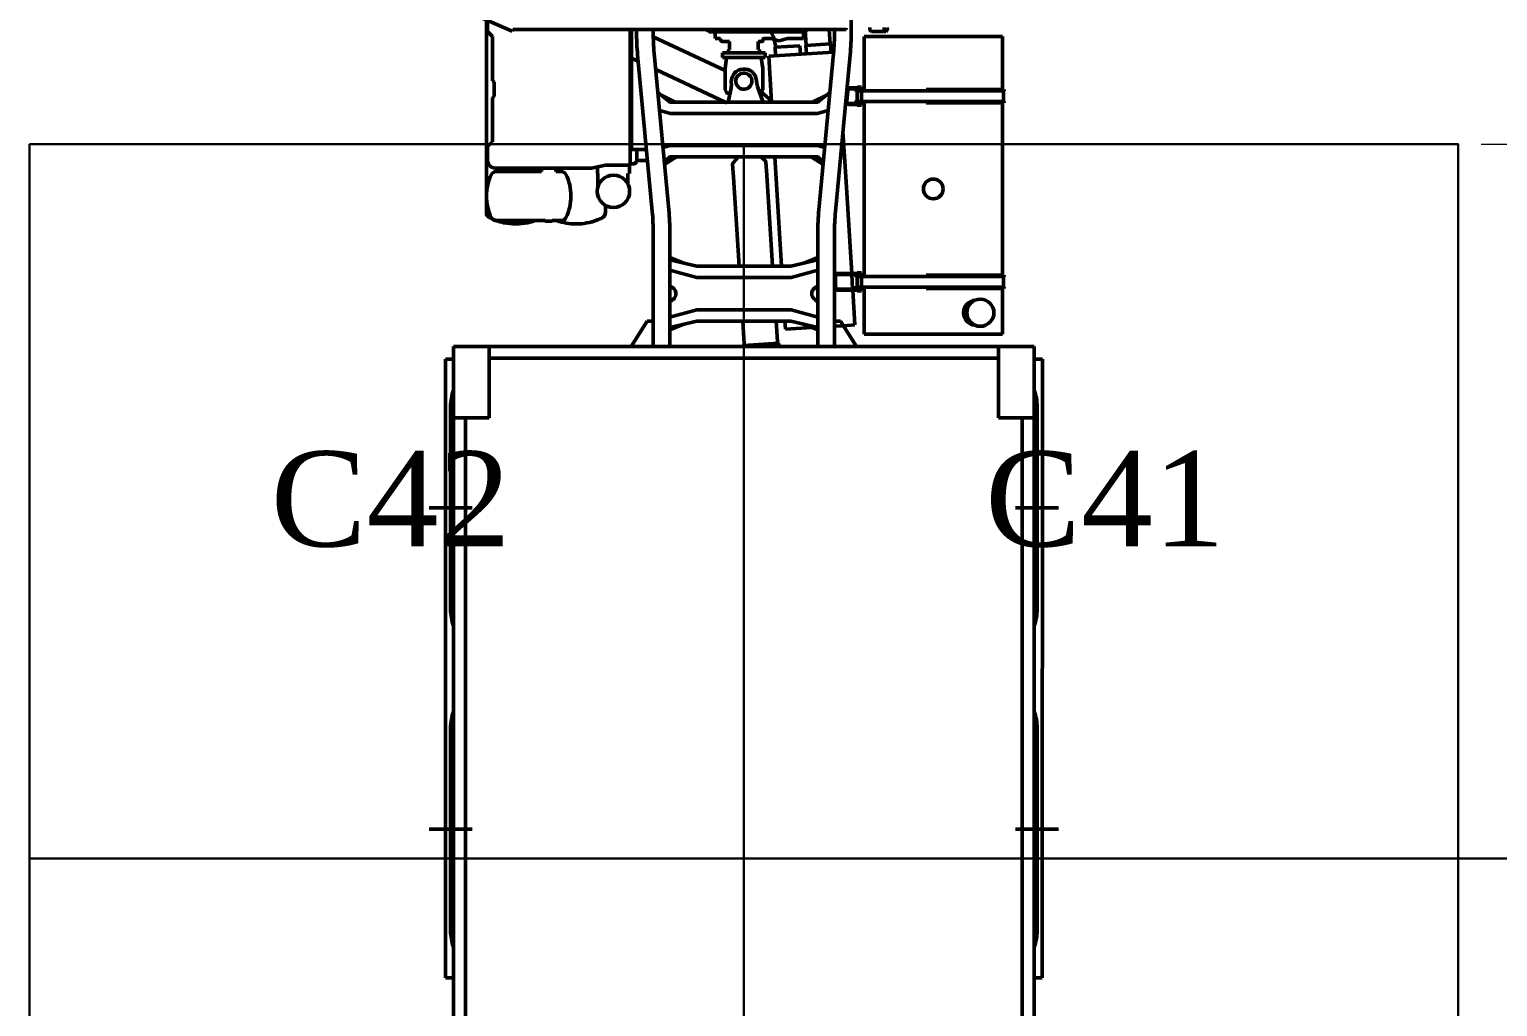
# Model space of a CAD drawing. Header units: millimetres. Extents: x 6561 to 120951, y 30990 to 83596.
# Drawn here: x 34308 to 37390, y 38897 to 40950 of the extents above; entities that cross this region are included whole.
import ezdxf

# ---------------------------------------------------------------- set-up
doc = ezdxf.new("R2010")
doc.units = ezdxf.units.MM
doc.linetypes.add('CENTER', pattern=[10.16, 6.35, -1.27, 1.27, -1.27])
doc.layers.add('COTAS', color=4, linetype='Continuous')
doc.layers.add('Diagramm-AM_2', color=152, linetype='Continuous', lineweight=50)
doc.layers.add('Gebäude-AM_0', color=7, linetype='Continuous', lineweight=50)
doc.styles.get("Standard").update_dxf_attribs({"font": 'arial.ttf'})

# ---------------------------------------------------------------- blocks, each defined once
blk = doc.blocks.new('Kipper DS')
at = {"layer": 'Diagramm-AM_2', "ltscale": 0.3}
for p, q in [((-163507.4, -2733776.7), (-163507.4, -2733596.7)), ((-162157.4, -2733776.7), (-162157.4, -2733596.7)), ((-164131.9, -2733698.6), (-164131.9, -2733664.2)), ((-164131.9, -2733664.2), (-161532.9, -2733664.3)), ((-161532.9, -2733698.6), (-161532.9, -2733664.3)), ((-164186.2, -2736136.6), (-164186.2, -2733698.6)), ((-164186.2, -2733698.6), (-158128.2, -2733698.7)), ((-164186.2, -2733698.6), (-154990.2, -2733698.8)), ((-164186.2, -2736136.6), (-164186.2, -2733698.6)), ((-163081.8, -2733686.1), (-163932.9, -2733686.1)), ((-163886.2, -2733848.6), (-163886.2, -2733698.6)), ((-161731.8, -2733686.1), (-162582.9, -2733686.1)), ((-163886.2, -2733748.6), (-158428.2, -2733748.7)), ((-165487.4, -2733832), (-165264.9, -2733832)), ((-165487.4, -2734412), (-165487.4, -2733832)), ((-165264.9, -2734152), (-165264.9, -2733825)), ((-165264.9, -2733825), (-165259.9, -2733825)), ((-165259.9, -2733827.5), (-165259.9, -2733825)), ((-165259.9, -2734152), (-165259.9, -2733827.5)), ((-165259.9, -2733827.5), (-165214.9, -2733827.5)), ((-165214.9, -2733827.5), (-165214.9, -2733825)), ((-165214.9, -2733825), (-165209.9, -2733825)), ((-165214.9, -2734152), (-165214.9, -2733827.5)), ((-165209.9, -2734152), (-165209.9, -2733825)), ((-165209.9, -2733832), (-164484.9, -2733832.1)), ((-164484.9, -2733825.1), (-164479.9, -2733825.1)), ((-164484.9, -2734152.1), (-164484.9, -2733825.1)), ((-164479.9, -2733827.6), (-164479.9, -2733825.1)), ((-164479.9, -2734152.1), (-164479.9, -2733827.6)), ((-164479.9, -2733827.6), (-164434.9, -2733827.6)), ((-164434.9, -2733827.6), (-164434.9, -2733825.1)), ((-164434.9, -2733825.1), (-164429.9, -2733825.1)), ((-164434.9, -2734152.1), (-164434.9, -2733827.6)), ((-164429.9, -2734152.1), (-164429.9, -2733825.1)), ((-164429.9, -2733832.1), (-164237.4, -2733832.1)), ((-164237.4, -2734412.1), (-164237.4, -2733832.1)), ((-164186.2, -2733848.6), (-163886.2, -2733848.6)), ((-164136.2, -2735986.6), (-164136.2, -2733848.6)), ((-165264.9, -2734152), (-165259.9, -2734152)), ((-165259.9, -2734442), (-165259.9, -2734152)), ((-165214.9, -2734152), (-165209.9, -2734152)), ((-165214.9, -2734442), (-165214.9, -2734152)), ((-164484.9, -2734152.1), (-164479.9, -2734152.1)), ((-164479.9, -2734442.1), (-164479.9, -2734152.1)), ((-164434.9, -2734152.1), (-164429.9, -2734152.1)), ((-164434.9, -2734442.1), (-164434.9, -2734152.1)), ((-165509.4, -2734382), (-165509.4, -2734322)), ((-165487.4, -2734412), (-165259.9, -2734412)), ((-165267.4, -2734423), (-165267.4, -2734412)), ((-165214.9, -2734412), (-164479.9, -2734412.1)), ((-165207.4, -2734423), (-165207.4, -2734412)), ((-164487.4, -2734423.1), (-164487.4, -2734412.1)), ((-164434.9, -2734412.1), (-164237.4, -2734412.1)), ((-164427.4, -2734423.1), (-164427.4, -2734412.1)), ((-165858.2, -2734467), (-165507.4, -2734467)), ((-165410.6, -2734471.4), (-164753.4, -2734532.8)), ((-165275.4, -2734423), (-165267.4, -2734423)), ((-165275.4, -2734442), (-165275.4, -2734423)), ((-165275.4, -2734442), (-165272.6, -2734442)), ((-165272.6, -2734442), (-165267.4, -2734442)), ((-165272.6, -2734472.8), (-165272.6, -2734442)), ((-165272.6, -2734457.5), (-165267.6, -2734457.5)), ((-165267.6, -2734472.7), (-165267.6, -2734442)), ((-165267.6, -2734452.5), (-165263.4, -2734452.5)), ((-165267.4, -2734442), (-165267.4, -2734423)), ((-165263.4, -2734452.5), (-165263.4, -2734426.5)), ((-165263.4, -2734426.5), (-165259.9, -2734426.5)), ((-165263.4, -2734438.5), (-165259.9, -2734438.5)), ((-165259.9, -2734423), (-165214.9, -2734423)), ((-165259.9, -2734442), (-165214.9, -2734442)), ((-165259.6, -2734480.5), (-165215.1, -2734484.7)), ((-165214.9, -2734426.5), (-165211.4, -2734426.5)), ((-165214.9, -2734438.5), (-165211.4, -2734438.5)), ((-165211.4, -2734452.5), (-165211.4, -2734426.5)), ((-165211.4, -2734452.5), (-165207.1, -2734452.5)), ((-165207.4, -2734442), (-165207.4, -2734423)), ((-165207.4, -2734423), (-165199.4, -2734423)), ((-165207.4, -2734442), (-165202.1, -2734442)), ((-165207.1, -2734476.6), (-165207.1, -2734442)), ((-165207.1, -2734457.5), (-165202.1, -2734457.5)), ((-165202.1, -2734442), (-165199.4, -2734442)), ((-165202.1, -2734476.5), (-165202.1, -2734442)), ((-165199.4, -2734442), (-165199.4, -2734423)), ((-164877, -2734488.3), (-164492.6, -2734464.8)), ((-164495.4, -2734423.1), (-164487.4, -2734423.1)), ((-164495.4, -2734442.1), (-164495.4, -2734423.1)), ((-164495.4, -2734442.1), (-164492.6, -2734442.1)), ((-164492.6, -2734442.1), (-164487.4, -2734442.1)), ((-164492.6, -2734524.1), (-164492.6, -2734442.1)), ((-164492.6, -2734457.6), (-164487.6, -2734457.6)), ((-164487.6, -2734524.1), (-164487.6, -2734442.1)), ((-164487.6, -2734452.6), (-164483.4, -2734452.6)), ((-164487.6, -2734464.5), (-164427.1, -2734460.8)), ((-164487.4, -2734442.1), (-164487.4, -2734423.1)), ((-164483.4, -2734452.6), (-164483.4, -2734426.6)), ((-164483.4, -2734426.6), (-164479.9, -2734426.6)), ((-164483.4, -2734438.6), (-164479.9, -2734438.6)), ((-164479.9, -2734423.1), (-164434.9, -2734423.1)), ((-164479.9, -2734442.1), (-164434.9, -2734442.1)), ((-164434.9, -2734426.6), (-164431.4, -2734426.6)), ((-164434.9, -2734438.6), (-164431.4, -2734438.6)), ((-164431.4, -2734452.6), (-164431.4, -2734426.6)), ((-164431.4, -2734452.6), (-164427.1, -2734452.6)), ((-164427.4, -2734423.1), (-164419.4, -2734423.1)), ((-164427.4, -2734442.1), (-164427.4, -2734423.1)), ((-164427.4, -2734442.1), (-164422.1, -2734442.1)), ((-164427.1, -2734524.1), (-164427.1, -2734442.1)), ((-164427.1, -2734457.6), (-164422.1, -2734457.6)), ((-164422.1, -2734442.1), (-164419.4, -2734442.1)), ((-164422.1, -2734524.2), (-164422.1, -2734442.1)), ((-164422.1, -2734460.5), (-164276, -2734451.5)), ((-164419.4, -2734442.1), (-164419.4, -2734423.1)), ((-164292.4, -2734512.1), (-164186.2, -2734444.5)), ((-164276, -2734451.5), (-164273, -2734499.7)), ((-165523.4, -2734487.5), (-165517.4, -2734487.5)), ((-165517.4, -2735887.5), (-165517.4, -2734487.5)), ((-165517.4, -2734537), (-165507.4, -2734537)), ((-165422.6, -2734540.8), (-165406, -2734813.1)), ((-165417.1, -2734541.1), (-164759.9, -2734602.5)), ((-165090.4, -2734501.3), (-164877, -2734488.3)), ((-164661.2, -2734537.1), (-164186.2, -2734537.1)), ((-164479.6, -2734532.1), (-164435.9, -2734532.1)), ((-164292.4, -2734537.1), (-164292.4, -2734512.1)), ((-164273, -2734499.7), (-164270.7, -2734538.1)), ((-165517.4, -2734559.6), (-165456.8, -2734555.5)), ((-165456.9, -2734553.5), (-165422, -2734551.1)), ((-165456.9, -2734553.5), (-165450.6, -2734657.3)), ((-165252.8, -2734556.9), (-165213.3, -2734605.8)), ((-165244.8, -2734566.9), (-165212.4, -2734632)), ((-165176.4, -2734564.1), (-165165.7, -2734603.7)), ((-165029, -2734603.7), (-165022.3, -2734578.5)), ((-164982.4, -2734635.2), (-164950.8, -2734585)), ((-164981.5, -2734605.8), (-164963.8, -2734583.9)), ((-165517.4, -2734659.8), (-165450.7, -2734655.3)), ((-165517.4, -2734658), (-165507.4, -2734658)), ((-165507.4, -2735037.5), (-165507.4, -2734658)), ((-165507.4, -2734667.5), (-165479.4, -2734667.5)), ((-165479.4, -2734734.5), (-165479.4, -2734667.5)), ((-165450.6, -2734657.3), (-165415.7, -2734654.9)), ((-165212.4, -2734917.5), (-165212.4, -2734608.3)), ((-165164.9, -2734917.5), (-165164.9, -2734610.2)), ((-165029.9, -2734917.6), (-165029.9, -2734610.2)), ((-164982.4, -2734917.6), (-164982.4, -2734608.3)), ((-164661.2, -2734607.1), (-164186.2, -2734607.1)), ((-164559.6, -2734607.1), (-164536.5, -2734661.6)), ((-164549.1, -2734607.1), (-164523, -2734719.8)), ((-164505.8, -2734607.1), (-164475.7, -2734719.4)), ((-164339, -2734719.4), (-164308.9, -2734607.1)), ((-164291.8, -2734719.8), (-164265.7, -2734607.1)), ((-164278.3, -2734661.6), (-164255.2, -2734607.1)), ((-164265, -2734630.3), (-164258.1, -2734743)), ((-165449, -2734682.7), (-165414.9, -2734680.3)), ((-165449, -2734682.7), (-165442.7, -2734786.5)), ((-164522.4, -2734917.6), (-164522.4, -2734725.4)), ((-164474.9, -2734917.6), (-164474.9, -2734725.9)), ((-164339.9, -2734917.6), (-164339.9, -2734725.9)), ((-164292.4, -2734917.6), (-164292.4, -2734725.4)), ((-165479.4, -2734734.5), (-165469.4, -2734769.5)), ((-165479.4, -2734804.5), (-165469.4, -2734769.5)), ((-165442.7, -2734786.5), (-165407.7, -2734784.1)), ((-164982.4, -2734787.2), (-164522.4, -2734759.1)), ((-164292.4, -2734745.1), (-164258.1, -2734743)), ((-164292.4, -2734781.7), (-164206, -2734776.1)), ((-164199, -2734771.6), (-164193, -2734771.2)), ((-164199, -2734771.6), (-164189.4, -2734919.3)), ((-164186.6, -2734776.8), (-164186.5, -2734778.8)), ((-165479.4, -2734835.5), (-165479.4, -2734804.5)), ((-165477.4, -2734837.5), (-165469.4, -2734837.5)), ((-165477.4, -2734837.5), (-165472.3, -2734837.5)), ((-165467.4, -2734857.5), (-165467.4, -2734839.5)), ((-165433.7, -2734857.5), (-165433.7, -2734852.5)), ((-165433.7, -2734852.5), (-165418.7, -2734852.5)), ((-165418.7, -2734917.5), (-165418.7, -2734827.5)), ((-165418.7, -2734827.5), (-165400.4, -2734827.5)), ((-165406, -2734813.1), (-165212.4, -2734801.3)), ((-165400.4, -2734917.5), (-165400.4, -2734827.5)), ((-165400.4, -2734917.5), (-165400.4, -2734846.8)), ((-165398.7, -2734844.8), (-165354.1, -2734838.5)), ((-165354.1, -2734838.5), (-165264, -2734838.5)), ((-165278.1, -2734860.5), (-165215.4, -2734837.8)), ((-165265.1, -2734856.4), (-165254.2, -2734843.8)), ((-165254.2, -2734843.8), (-165218, -2734801.7)), ((-165215.4, -2734837.8), (-165212.4, -2734840.5)), ((-164979.1, -2734844.1), (-164964.3, -2734827.2)), ((-164960.2, -2734825.2), (-164905.8, -2734821.7)), ((-164905.8, -2734821.7), (-164522.4, -2734796.7)), ((-165467.4, -2734857.5), (-165433.7, -2734857.5)), ((-165303.7, -2734864.6), (-165290.1, -2734863.2)), ((-165418.7, -2735007.5), (-165418.7, -2734917.5)), ((-165400.4, -2735007.5), (-165400.4, -2734917.5)), ((-165400.4, -2734988.3), (-165400.4, -2734917.5)), ((-165296.8, -2734970.5), (-165283.1, -2734970.1)), ((-165270.9, -2734971.2), (-165212.4, -2734984.1)), ((-165212.4, -2735226.8), (-165212.4, -2734917.5)), ((-165164.9, -2735224.9), (-165164.9, -2734917.5)), ((-165029.9, -2735224.9), (-165029.9, -2734917.6)), ((-164982.4, -2735226.8), (-164982.4, -2734917.6)), ((-164972.3, -2734948.6), (-164955.4, -2734963.4)), ((-164951.1, -2734964.9), (-164896.7, -2734961.4)), ((-164896.7, -2734961.4), (-164522.4, -2734937)), ((-164522.4, -2735109.7), (-164522.4, -2734917.6)), ((-164474.9, -2735109.3), (-164474.9, -2734917.6)), ((-164339.9, -2735109.3), (-164339.9, -2734917.6)), ((-164292.4, -2734922), (-164196.9, -2734915.8)), ((-164292.4, -2735109.7), (-164292.4, -2734917.6)), ((-164189.4, -2734919.3), (-164186.2, -2734919.1)), ((-165507.4, -2735037.5), (-165478.9, -2735037.5)), ((-165507.4, -2735064.5), (-165507.4, -2735037.5)), ((-165486.9, -2735298), (-165345.1, -2734996.5)), ((-165478.9, -2735037.5), (-165478.9, -2735015.5)), ((-165478.9, -2735037.5), (-165478.9, -2735015.5)), ((-165466.4, -2735007.5), (-165466.4, -2734977.5)), ((-165466.4, -2734977.5), (-165433.7, -2734977.5)), ((-165433.7, -2734982.5), (-165433.7, -2734977.5)), ((-165433.7, -2734982.5), (-165418.7, -2734982.5)), ((-165418.7, -2735007.5), (-165400.4, -2735007.5)), ((-165398.7, -2734990.3), (-165354.2, -2734996.5)), ((-165354.2, -2734996.5), (-165264, -2734996.5)), ((-165349.4, -2735287.7), (-165212.4, -2734996.4)), ((-165249.4, -2734984.9), (-165249.4, -2734980.5)), ((-165249.4, -2734984.9), (-165249.4, -2734980.5)), ((-165212.4, -2734996.4), (-165208.9, -2734988.9)), ((-165512.6, -2735064.5), (-165507.4, -2735064.5)), ((-165512.4, -2735066.5), (-165512.4, -2735064.5)), ((-164549.1, -2735228.1), (-164523, -2735115.3)), ((-164505.9, -2735228.1), (-164475.8, -2735115.7)), ((-164339.1, -2735115.7), (-164309, -2735228.1)), ((-164291.8, -2735115.3), (-164265.7, -2735228.1)), ((-165244.8, -2735268.2), (-165212.4, -2735203)), ((-164982.4, -2735199.9), (-164950.9, -2735250.1)), ((-164559.6, -2735228.1), (-164536.5, -2735173.5)), ((-164278.3, -2735173.5), (-164255.2, -2735228.1)), ((-165417.2, -2735294), (-164759.9, -2735232.7)), ((-165252.9, -2735278.2), (-165213.3, -2735229.3)), ((-165176.4, -2735271), (-165165.8, -2735231.4)), ((-165029.1, -2735231.4), (-165022.3, -2735256.6)), ((-164981.5, -2735229.3), (-164963.8, -2735251.2)), ((-164661.2, -2735228.1), (-164186.2, -2735228.1)), ((-165517.4, -2735298), (-165507.4, -2735298)), ((-165410.7, -2735363.7), (-164753.4, -2735302.3)), ((-165012.9, -2735367.6), (-165012.9, -2735326.6)), ((-164967.4, -2735367.6), (-164967.4, -2735322.3)), ((-164661.2, -2735298.1), (-164186.2, -2735298.1)), ((-164292.4, -2735323.1), (-164292.4, -2735298.1)), ((-164292.4, -2735323.1), (-164186.2, -2735390.7)), ((-165517.4, -2735368), (-165507.4, -2735368)), ((-165517.4, -2735389.4), (-165012.9, -2735389.4)), ((-165517.4, -2735394.5), (-165266.9, -2735394.5)), ((-165397.3, -2735389.4), (-165387.3, -2735368)), ((-165387.3, -2735368), (-165384, -2735361.2)), ((-165266.9, -2735394.5), (-165012.9, -2735394.6)), ((-165012.9, -2735394.6), (-165012.9, -2735367.6)), ((-165012.9, -2735367.6), (-164967.4, -2735367.6)), ((-165012.9, -2735394.6), (-164952.4, -2735394.6)), ((-164952.4, -2735394.6), (-164952.4, -2735382.6)), ((-164952.4, -2735394.6), (-164947.9, -2735394.6)), ((-164947.9, -2735397.6), (-164947.9, -2735395.1)), ((-164947.9, -2735397.6), (-164912.4, -2735397.6)), ((-164947.9, -2735498.6), (-164947.9, -2735397.6)), ((-164912.4, -2735404.1), (-164912.4, -2735397.6)), ((-164912.4, -2735404.1), (-164867.5, -2735404.1)), ((-164947.9, -2735498.6), (-164935.4, -2735557.6)), ((-164778.2, -2735498.6), (-164748.3, -2735498.6)), ((-164940.7, -2735532.6), (-164932.1, -2735532.6)), ((-164935.4, -2735707.6), (-164935.4, -2735557.6)), ((-164932.1, -2735532.6), (-164912.4, -2735532.6)), ((-164912.4, -2735531.1), (-164853.8, -2735531.1)), ((-164912.4, -2735532.6), (-164912.4, -2735531.1)), ((-164935.4, -2735767.6), (-164935.4, -2735707.6)), ((-164935.4, -2735707.6), (-164930.9, -2735707.6)), ((-164930.9, -2735707.6), (-164920.4, -2735707.6)), ((-164920.4, -2735707.6), (-164920.4, -2735683.7)), ((-164714.4, -2735722.6), (-164714.4, -2735683.7)), ((-164935.4, -2735767.6), (-164920.4, -2735767.6)), ((-164935.4, -2735961.6), (-164935.4, -2735767.6)), ((-164920.4, -2735826.2), (-164920.4, -2735767.6)), ((-164714.4, -2735722.6), (-164711.9, -2735722.6)), ((-164714.4, -2735752.6), (-164711.9, -2735752.6)), ((-164714.4, -2735958.4), (-164714.4, -2735752.6)), ((-164711.9, -2735752.6), (-164711.9, -2735722.6)), ((-164920.4, -2735924.9), (-164920.4, -2735826.2)), ((-165589.4, -2736071), (-165510, -2735890.5)), ((-165517.3, -2735887.2), (-165510, -2735890.5)), ((-164920.4, -2735958.4), (-164920.4, -2735924.9)), ((-165557.5, -2735998.5), (-164748.3, -2735998.6)), ((-165555.3, -2735993.5), (-165508.4, -2735993.5)), ((-165508.4, -2735993.5), (-165488.4, -2735973.5)), ((-165488.4, -2735973.5), (-165301.9, -2735973.5)), ((-165301.9, -2735973.5), (-165298.1, -2735965.5)), ((-165298.1, -2735965.5), (-165266.9, -2735965.5)), ((-165266.9, -2735965.5), (-165235.8, -2735965.5)), ((-165235.8, -2735965.5), (-165231.9, -2735973.5)), ((-165231.9, -2735973.5), (-165045.4, -2735973.6)), ((-165045.4, -2735973.6), (-165025.4, -2735993.6)), ((-165025.4, -2735993.6), (-164967.4, -2735993.6)), ((-164186.2, -2735986.6), (-163886.2, -2735986.6)), ((-163886.2, -2736136.6), (-163886.2, -2735986.6)), ((-163507.4, -2736058.5), (-163507.4, -2736238.5)), ((-162157.4, -2736058.5), (-162157.4, -2736238.5)), ((-164186.2, -2736136.6), (-158128.2, -2736136.7)), ((-164186.2, -2736136.6), (-154990.3, -2736136.8)), ((-164131.9, -2736136.6), (-164131.9, -2736170.9)), ((-163886.2, -2736086.6), (-158428.2, -2736086.7)), ((-161532.9, -2736136.6), (-161532.9, -2736171)), ((-164131.9, -2736170.9), (-161532.9, -2736171)), ((-163081.9, -2736149.1), (-163933, -2736149.1)), ((-161731.9, -2736149.1), (-162583, -2736149.1))]:
    blk.add_line(p, q, dxfattribs=at)
for centre, radius in [((-164327.4, -2733924.4), 57), ((-164847.4, -2734122.1), 41.5), ((-164837.4, -2735465.1), 68)]:
    blk.add_circle(centre, radius, dxfattribs=at)
for centre, radius, start, end in [((-163932.9, -2733886.1), 200, 89.99915, 110.35846), ((-163081.8, -2733886.1), 200, 69.63019, 89.99915), ((-162582.9, -2733886.1), 200, 89.99915, 110.35846), ((-161731.8, -2733886.1), 200, 69.63019, 89.99915), ((-164327.4, -2733942.1), 53, 183.85554, 356.14142), ((-165520.4, -2734327), 12.1, 24.44307, 114.44179), ((-165520.4, -2734317), 12.1, 245.55516, 335.55388), ((-165520.4, -2734377), 12.1, 245.55502, 335.55394), ((-165259.4, -2734422.5), 8, 93.58004, 179.99847), ((-165255.4, -2734426.5), 8, 124.22672, 180.00022), ((-165215.4, -2734422.5), 8, 359.99847, 86.4169), ((-165219.4, -2734426.5), 8, 359.99847, 55.7708), ((-164479.4, -2734422.6), 8, 93.58355, 179.99847), ((-164475.4, -2734426.6), 8, 124.22427, 179.99847), ((-164435.4, -2734422.6), 8, 359.99847, 86.41701), ((-164439.4, -2734426.6), 8, 359.99847, 55.7708), ((-165504.4, -2735475.5), 1008.5, 84.66631, 90.17111), ((-165259.6, -2734472.5), 13, 179.99847, 269.99955), ((-165259.6, -2734472.5), 8, 180.00022, 270.00022), ((-165215.1, -2734476.7), 13, 269.99847, 0.60667), ((-165215.1, -2734476.7), 8, 269.99847, 0.6315), ((-165504.4, -2735475.5), 938.5, 84.66631, 90.18399), ((-164661.2, -2733545.6), 991.5, 264.66631, 269.99847), ((-164479.6, -2734524.1), 13, 179.99847, 269.99847), ((-164479.6, -2734524.1), 8, 179.99847, 269.99847), ((-164435.1, -2734524.1), 13, 264.66776, 359.46675), ((-164435.1, -2734524.1), 8, 264.66648, 359.99847), ((-165216.4, -2734608.3), 4, 359.99847, 38.99847), ((-165189.9, -2734610.2), 25, 359.99847, 14.99847), ((-165004.9, -2734610.2), 25, 164.99847, 179.99847), ((-164978.4, -2734608.3), 4, 140.99847, 179.99847), ((-164661.2, -2733545.6), 1061.5, 264.66631, 269.99847), ((-164335.6, -2734548.3), 120, 209.34061, 217.10975), ((-164407.4, -2734602.6), 30, 217.10975, 269.99847), ((-164407.4, -2734602.6), 30, 269.99847, 322.88719), ((-164479.2, -2734548.3), 120, 322.88719, 330.65633), ((-164547.4, -2734725.4), 25, 359.99847, 12.99847), ((-164499.9, -2734725.9), 25, 359.99847, 14.99847), ((-164314.9, -2734725.9), 25, 164.99847, 179.99847), ((-164267.4, -2734725.4), 25, 166.99847, 179.99847), ((-165432.3, -2734934.6), 150.5, 93.95636, 122.503), ((-164206.7, -2734766.1), 10, 273.72983, 320.58775), ((-164192.6, -2734777.2), 6, 3.72983, 93.72983), ((-165477.4, -2734835.5), 2, 179.99847, 269.99847), ((-165477.4, -2734835.5), 2, 179.99847, 269.99847), ((-165469.4, -2734839.5), 2, 359.99847, 89.99847), ((-165398.4, -2734846.8), 2, 97.99847, 179.99847), ((-165300.4, -2734917.5), 87, 56.24948, 65.23517), ((-165255.4, -2734850.2), 6, 0.73764, 56.24948), ((-164994.2, -2734830.9), 20, 306.05521, 318.72983), ((-164959.8, -2734831.2), 6, 93.72983, 138.72983), ((-165298.4, -2734917.3), 53, 95.72983, 183.84686), ((-165300.4, -2734917.5), 34, 3.72983, 183.72983), ((-165295.1, -2734813.5), 50, 275.72983, 289.84978), ((-165298.4, -2734917.5), 53, 183.61281, 271.72983), ((-165300.4, -2734917.5), 34, 183.72983, 3.72983), ((-165281.6, -2735020.1), 50, 77.60988, 91.72983), ((-165255.4, -2734980.5), 6, 359.99847, 61.92676), ((-164985.5, -2734963.7), 20, 48.72983, 81.03446), ((-164951.5, -2734958.9), 6, 228.72983, 273.72983), ((-164196.3, -2734925.7), 10, 46.87191, 93.72983), ((-164196.3, -2734925.7), 10, 46.87191, 93.72983), ((-165478.5, -2734999.3), 16.3, 268.53628, 301.15547), ((-165478.8, -2734997), 18.6, 269.80502, 285.37373), ((-165477.5, -2735001.5), 13.9, 284.89571, 303.83662), ((-165473.4, -2735007), 7.02, 298.39679, 355.77757), ((-165398.4, -2734988.3), 2, 179.99847, 261.99847), ((-165300.4, -2734917.5), 87, 294.76177, 303.74746), ((-165255.4, -2734984.9), 6, 303.74746, 359.99847), ((-165522.4, -2735066.5), 10, 300.10007, 359.99847), ((-164547.4, -2735109.7), 25, 346.99847, 359.99847), ((-164499.9, -2735109.3), 25, 344.99847, 359.99847), ((-164314.9, -2735109.3), 25, 179.99847, 194.99847), ((-164267.4, -2735109.7), 25, 179.99847, 192.99847), ((-164335.6, -2735286.9), 120, 142.88719, 150.65633), ((-164407.4, -2735232.6), 30, 89.99847, 142.88719), ((-164407.4, -2735232.6), 30, 37.10975, 89.99847), ((-164479.2, -2735286.9), 120, 29.34061, 37.10975), ((-165216.4, -2735226.8), 4, 320.99847, 359.99847), ((-165189.9, -2735224.9), 25, 344.99847, 359.99847), ((-165004.9, -2735224.9), 25, 179.99847, 194.99847), ((-164978.4, -2735226.8), 4, 179.99847, 218.99847), ((-164661.3, -2736289.6), 1061.5, 89.99847, 95.33063), ((-165504.3, -2734359.5), 938.5, 269.81296, 275.33063), ((-164661.3, -2736289.6), 991.5, 89.99847, 95.33063), ((-165504.3, -2734359.5), 1008.5, 269.82583, 275.33063), ((-164967.4, -2735382.6), 15, 359.99847, 89.99847), ((-164748.3, -2735523.6), 25, 26.32198, 89.99847), ((-164946.4, -2735621.6), 246, 21.20855, 26.32198), ((-164946.4, -2735621.6), 246, 359.99847, 21.20855), ((-164817.4, -2735849.6), 206, 89.99847, 116.30947), ((-164817.4, -2735849.6), 206, 63.68748, 89.99847), ((-164946.4, -2735621.6), 246, 340.5755, 359.99847), ((-164899.4, -2735683.7), 21, 116.30947, 179.99847), ((-164735.4, -2735683.7), 21, 359.99847, 63.68748), ((-164946.4, -2735875.6), 246, 11.57007, 19.42144), ((-164946.4, -2735875.6), 246, 359.99847, 11.57007), ((-164946.4, -2735875.6), 246, 348.42687, 359.99847), ((-164967.4, -2735961.6), 32, 269.99847, 359.99847), ((-164899.4, -2735958.4), 21, 179.99847, 243.68748), ((-164735.4, -2735958.4), 21, 296.30947, 359.99847), ((-164946.4, -2735875.6), 246, 336.56912, 340.5755), ((-164946.4, -2735875.6), 246, 340.5755, 348.42687), ((-164817.4, -2735792.6), 206, 243.68748, 269.99847), ((-164817.4, -2735792.6), 206, 269.99847, 296.30947), ((-164748.3, -2735973.6), 25, 269.99847, 333.67497), ((-164946.4, -2735875.6), 246, 333.67497, 336.56912), ((-163933, -2735949.1), 200, 249.63848, 269.99779), ((-163081.9, -2735949.1), 200, 269.99779, 290.36675), ((-162583, -2735949.1), 200, 249.63848, 269.99779), ((-161731.9, -2735949.1), 200, 269.99779, 290.36675)]:
    blk.add_arc(centre, radius, start, end, dxfattribs=at)

msp = doc.modelspace()

# ---------------------------------------------------------------- linework, layer by layer
at = {"color": 1, "linetype": 'CENTER', "lineweight": 9, "ltscale": 75}
for p, q in [((34307.6, 40708.9), (46307.6, 40708.9)), ((34307.6, 40708.9), (34307.6, 33184)), ((35807.6, 40708.9), (35807.6, 33184)), ((37307.6, 40708.9), (37307.6, 33184)), ((34307.6, 39208.9), (46307.6, 39208.9))]:
    msp.add_line(p, q, dxfattribs=at)
at = {"lineweight": 30}
for points in [[(34307.6, 40708.9), (35807.6, 40708.9), (35807.6, 39208.9), (34307.6, 39208.9)], [(35807.6, 40708.9), (37307.6, 40708.9), (37307.6, 39208.9), (35807.6, 39208.9)], [(34307.6, 39208.9), (35807.6, 39208.9), (35807.6, 37708.9), (34307.6, 37708.9)], [(35807.6, 39208.9), (37307.6, 39208.9), (37307.6, 37708.9), (35807.6, 37708.9)], [(37307.6, 39208.9), (38807.6, 39208.9), (38807.6, 37708.9), (37307.6, 37708.9)]]:
    msp.add_lwpolyline(points, close=True, dxfattribs=at)

# ---------------------------------------------------------------- block references
at = {"layer": 'Gebäude-AM_0', "xscale": 0.5, "yscale": 0.5, "zscale": 0.5, "rotation": 270}
msp.add_blockref('Kipper DS', (1403266.5, -41808.7), dxfattribs=at)

# ---------------------------------------------------------------- texts
at = {"layer": 'COTAS', "color": 32, "linetype": 'Continuous', "char_height": 200, "width": 328.179, "attachment_point": 1}
for s, insert in [('{\\fTimes New Roman|b0|i0|c0|p18;C42}', (34814.2, 40064.2)), ('{\\fTimes New Roman|b0|i0|c0|p18;C41}', (36314.2, 40064.2))]:
    msp.add_mtext(s, dxfattribs=dict(at, insert=insert))

doc.saveas('drawing.dxf')
